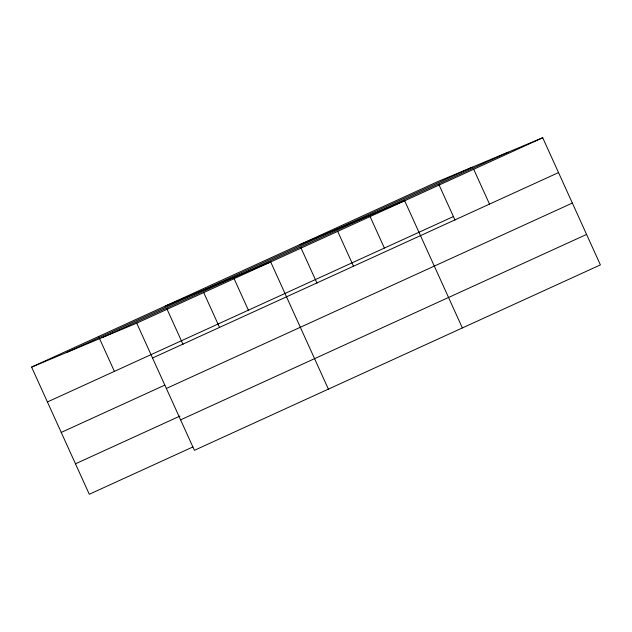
<?xml version="1.0" encoding="UTF-8"?>
<svg xmlns="http://www.w3.org/2000/svg" width="632" height="632" viewBox="0 0 632 632"><rect width="100%" height="100%" fill="white"/><g stroke="black" fill="none" stroke-linecap="round" stroke-linejoin="round"><path stroke-width="0.95" d="M31.6 367.105L437.589 181.684L542.714 137.737L600.4 264.895L194.411 450.316L136.725 323.15L31.6 367.105L89.286 494.264L192.894 446.95M66.289 352.601L472.286 167.18M102.036 337.654L508.025 152.241M136.725 323.15L542.714 137.737M47.408 401.96L453.405 216.547M152.533 358.004L558.53 172.591M61.233 432.422L164.841 385.101M166.35 388.467L572.347 203.054M75.469 463.809L179.97 416.077M180.594 419.853L586.583 234.433M299.552 244.726L404.678 200.779L462.363 327.937M165.576 305.92L270.701 261.964L328.387 389.122M473.7 169.258L489.508 204.112M438.806 184.37L455.032 220.126M370.194 216.784L384.382 248.068M337.693 231.367L353.501 266.222M300.769 247.412L316.995 283.168M233.785 278.001L248.376 310.178M203.717 292.553L219.525 327.416M166.793 308.598L183.011 344.361M98.592 336.508L114.4 371.371"/></g></svg>
